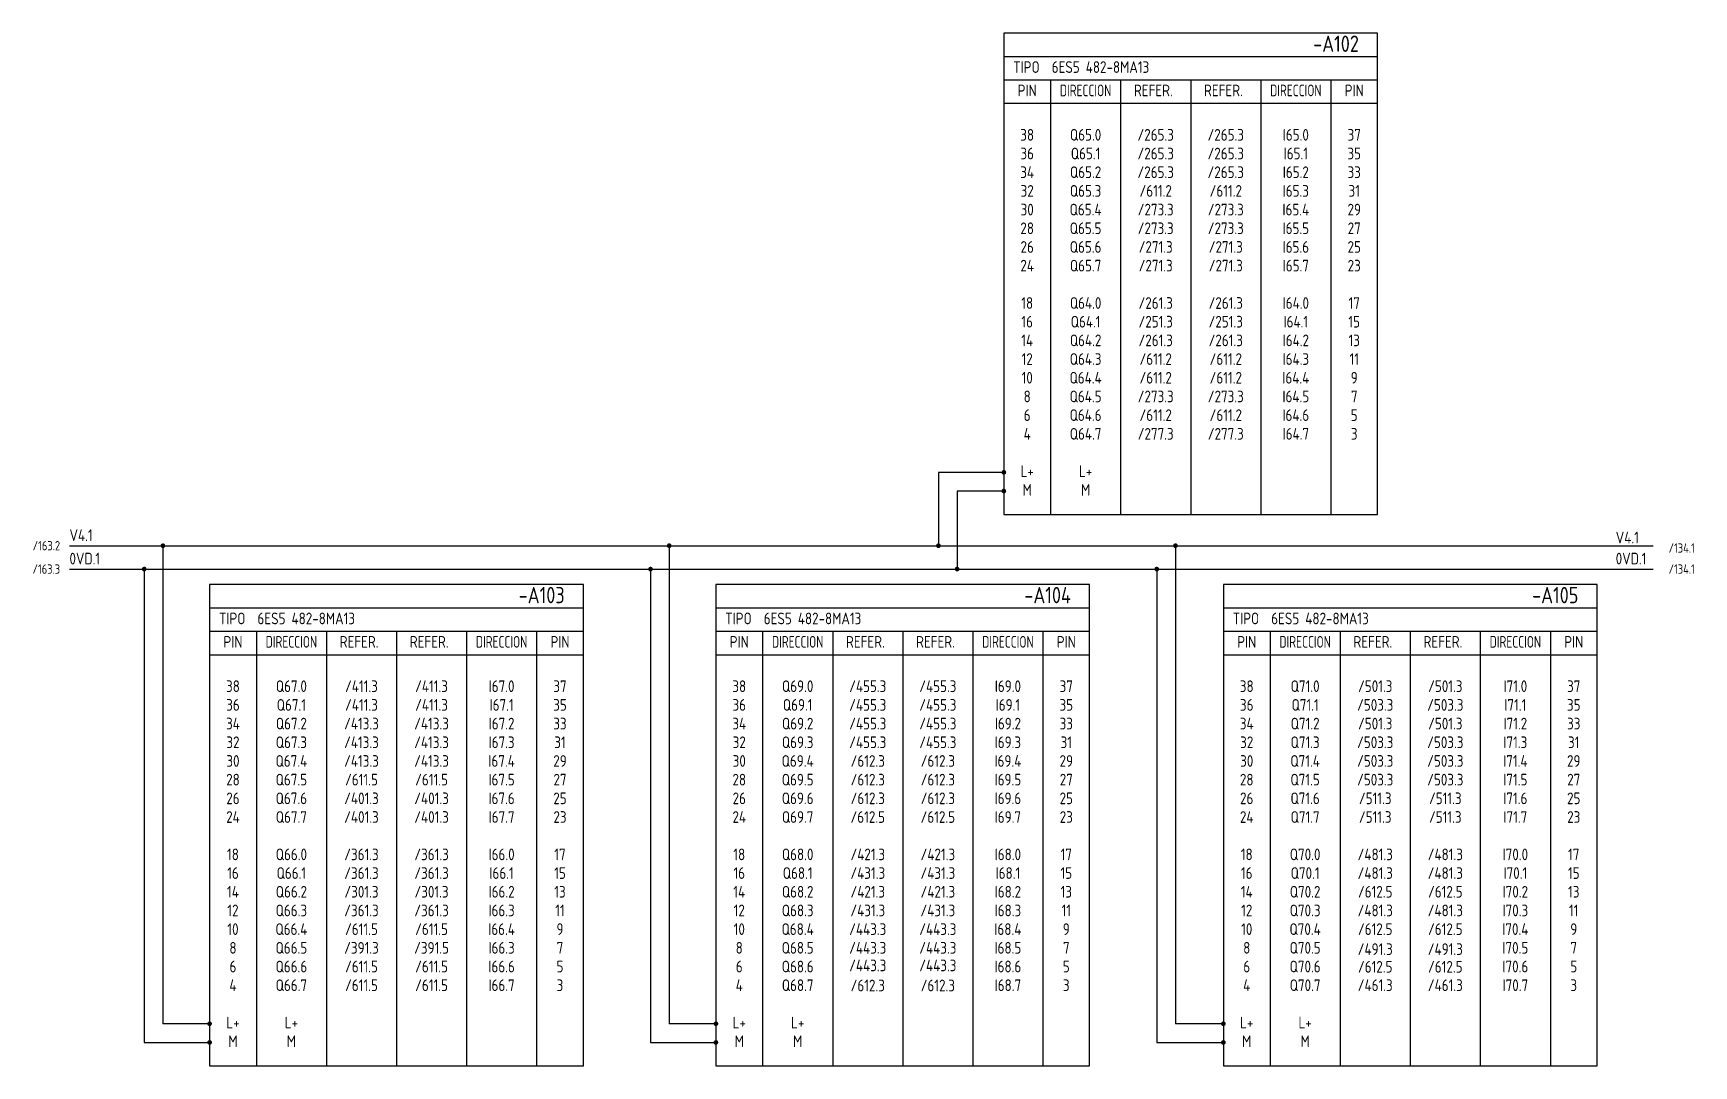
# Model space of a CAD drawing. Extents: x 10 to 1435, y 6 to 281.
# Drawn here: x 1079.4 to 1434.8, y 46.9 to 267.9 of the extents above; entities that cross this region are included whole.
import ezdxf
from ezdxf.enums import TextEntityAlignment as Align

# ---------------------------------------------------------------- set-up
doc = ezdxf.new("R2010")
doc.units = 0
doc.header["$LTSCALE"] = 5
doc.header["$MEASUREMENT"] = 0
doc.layers.get('0').update_dxf_attribs({"linetype": 'CONTINUOUS'})
doc.styles.add('DIN', font='DIN.shx', dxfattribs={"width": 0.85})

msp = doc.modelspace()

# ---------------------------------------------------------------- linework, layer by layer
at = {"color": 3}
for p, q in [((1287.13, 267.89), (1287.13, 164.89)), ((1367.13, 267.89), (1287.13, 267.89)), ((1367.13, 164.89), (1367.13, 267.89)), ((1287.13, 262.89), (1367.13, 262.89)), ((1287.13, 257.89), (1367.13, 257.89)), ((1297.13, 257.89), (1297.13, 164.89)), ((1312.13, 257.89), (1312.13, 164.89)), ((1327.13, 257.89), (1327.13, 164.89)), ((1342.13, 257.89), (1342.13, 164.89)), ((1357.13, 257.89), (1357.13, 164.89)), ((1287.13, 252.89), (1367.13, 252.89)), ((1287.13, 164.89), (1367.13, 164.89)), ((1117.13, 149.87), (1117.13, 46.87)), ((1197.13, 149.87), (1117.13, 149.87)), ((1197.13, 46.87), (1197.13, 149.87)), ((1225.5, 149.87), (1225.5, 46.87)), ((1305.5, 149.87), (1225.5, 149.87)), ((1305.5, 46.87), (1305.5, 149.87)), ((1414.12, 149.87), (1334.12, 149.87)), ((1334.12, 149.87), (1334.12, 46.87)), ((1414.12, 46.87), (1414.12, 149.87)), ((1117.13, 144.87), (1197.13, 144.87)), ((1225.5, 144.87), (1305.5, 144.87)), ((1334.12, 144.87), (1414.12, 144.87)), ((1117.13, 139.87), (1197.13, 139.87)), ((1127.13, 139.87), (1127.13, 46.87)), ((1142.13, 139.87), (1142.13, 46.87)), ((1157.13, 139.87), (1157.13, 46.87)), ((1172.13, 139.87), (1172.13, 46.87)), ((1187.13, 139.87), (1187.13, 46.87)), ((1225.5, 139.87), (1305.5, 139.87)), ((1235.5, 139.87), (1235.5, 46.87)), ((1250.5, 139.87), (1250.5, 46.87)), ((1265.5, 139.87), (1265.5, 46.87)), ((1280.5, 139.87), (1280.5, 46.87)), ((1295.5, 139.87), (1295.5, 46.87)), ((1334.12, 139.87), (1414.12, 139.87)), ((1344.12, 139.87), (1344.12, 46.87)), ((1359.12, 139.87), (1359.12, 46.87)), ((1374.12, 139.87), (1374.12, 46.87)), ((1389.12, 139.87), (1389.12, 46.87)), ((1404.12, 139.87), (1404.12, 46.87)), ((1117.13, 134.87), (1197.13, 134.87)), ((1225.5, 134.87), (1305.5, 134.87)), ((1334.12, 134.87), (1414.12, 134.87)), ((1117.13, 46.87), (1197.13, 46.87)), ((1225.5, 46.87), (1305.5, 46.87)), ((1334.12, 46.87), (1414.12, 46.87))]:
    msp.add_line(p, q, dxfattribs=at)
for p, q in [((1273.13, 173.89), (1273.13, 158.19)), ((1287.13, 173.89), (1273.13, 173.89)), ((1277.13, 169.89), (1277.13, 153.19)), ((1287.13, 169.89), (1277.13, 169.89)), ((1087.13, 158.19), (1426.12, 158.19)), ((1107.13, 158.19), (1107.13, 55.87)), ((1215.5, 158.19), (1215.5, 55.87)), ((1323.87, 158.19), (1323.87, 55.87)), ((1087.13, 153.19), (1426.12, 153.19)), ((1103.13, 153.19), (1103.13, 51.87)), ((1211.5, 153.19), (1211.5, 51.87)), ((1319.87, 153.19), (1319.87, 51.87)), ((1117.13, 55.87), (1107.13, 55.87)), ((1225.5, 55.87), (1215.5, 55.87)), ((1333.87, 55.87), (1323.87, 55.87)), ((1103.13, 51.87), (1117.13, 51.87)), ((1211.5, 51.87), (1225.5, 51.87)), ((1319.87, 51.87), (1333.87, 51.87))]:
    msp.add_line(p, q)
at = {"linetype": 'Continuous', "const_width": 0.5}
for points in [[(1286.88, 173.89, 1), (1287.38, 173.89, 1)], [(1286.88, 169.89, 1), (1287.38, 169.89, 1)], [(1116.88, 55.87, 1), (1117.38, 55.87, 1)], [(1225.25, 55.87, 1), (1225.75, 55.87, 1)], [(1333.87, 55.87, 1), (1334.37, 55.87, 1)], [(1116.88, 51.87, 1), (1117.38, 51.87, 1)], [(1225.25, 51.87, 1), (1225.75, 51.87, 1)], [(1333.87, 51.87, 1), (1334.37, 51.87, 1)]]:
    msp.add_lwpolyline(points, format="xyb", close=True, dxfattribs=at)
at = {"const_width": 0.5}
for points in [[(1106.88, 158.19, 1), (1107.38, 158.19, 1)], [(1215.25, 158.19, 1), (1215.75, 158.19, 1)], [(1272.88, 158.19, 1), (1273.38, 158.19, 1)], [(1323.62, 158.19, 1), (1324.12, 158.19, 1)], [(1102.88, 153.19, 1), (1103.38, 153.19, 1)], [(1211.25, 153.19, 1), (1211.75, 153.19, 1)], [(1276.88, 153.19, 1), (1277.38, 153.19, 1)], [(1319.62, 153.19, 1), (1320.12, 153.19, 1)]]:
    msp.add_lwpolyline(points, format="xyb", close=True, dxfattribs=at)

# ---------------------------------------------------------------- texts
at = {"color": 3, "style": 'DIN', "width": 0.85}
for s, p in [('-A102', (1363.13, 263.89)), ('-A103', (1193.13, 145.87)), ('-A104', (1301.5, 145.87)), ('-A105', (1410.12, 145.87))]:
    msp.add_text(s, height=3.5, dxfattribs=at).set_placement(p, align=Align.RIGHT)
at = {"style": 'DIN', "width": 0.85}
for s, p in [('TIPO  6ES5 482-8MA13', (1289.13, 259.39)), ('V4.1', (1087.13, 159.19)), ('V4.1', (1418.1, 158.69)), ('0VD.1', (1087.13, 154.19)), ('0VD.1', (1418.1, 154.19)), ('TIPO  6ES5 482-8MA13', (1119.13, 141.37)), ('TIPO  6ES5 482-8MA13', (1227.5, 141.37)), ('TIPO  6ES5 482-8MA13', (1336.12, 141.37))]:
    msp.add_text(s, height=2.5, dxfattribs=at).set_placement(p)
for s, p in [('PIN', (1292.13, 254.39)), ('REFER.', (1319.13, 254.39)), ('REFER.', (1334.13, 254.39)), ('PIN', (1362.13, 254.39)), ('38', (1292.13, 244.89)), ('Q65.0', (1304.63, 244.89)), ('/265.3', (1319.63, 244.89)), ('/265.3', (1334.63, 244.89)), ('I65.0', (1349.63, 244.89)), ('37', (1362.13, 244.89)), ('36', (1292.13, 240.89)), ('Q65.1', (1304.63, 240.89)), ('/265.3', (1319.63, 240.89)), ('/265.3', (1334.63, 240.89)), ('I65.1', (1349.63, 240.89)), ('35', (1362.13, 240.89)), ('34', (1292.13, 236.89)), ('Q65.2', (1304.63, 236.89)), ('/265.3', (1319.63, 236.89)), ('/265.3', (1334.63, 236.89)), ('I65.2', (1349.63, 236.89)), ('33', (1362.13, 236.89)), ('32', (1292.13, 232.89)), ('Q65.3', (1304.63, 232.89)), ('/611.2', (1319.63, 232.89)), ('/611.2', (1334.63, 232.89)), ('I65.3', (1349.63, 232.89)), ('31', (1362.13, 232.89)), ('30', (1292.13, 228.89)), ('Q65.4', (1304.63, 228.89)), ('/273.3', (1319.63, 228.89)), ('/273.3', (1334.63, 228.89)), ('I65.4', (1349.63, 228.89)), ('29', (1362.13, 228.89)), ('28', (1292.13, 224.89)), ('Q65.5', (1304.63, 224.89)), ('/273.3', (1319.63, 224.89)), ('/273.3', (1334.63, 224.89)), ('I65.5', (1349.63, 224.89)), ('27', (1362.13, 224.89)), ('26', (1292.13, 220.89)), ('Q65.6', (1304.63, 220.89)), ('/271.3', (1319.63, 220.89)), ('/271.3', (1334.63, 220.89)), ('I65.6', (1349.63, 220.89)), ('25', (1362.13, 220.89)), ('24', (1292.13, 216.89)), ('Q65.7', (1304.63, 216.89)), ('/271.3', (1319.63, 216.89)), ('/271.3', (1334.63, 216.89)), ('I65.7', (1349.63, 216.89)), ('23', (1362.13, 216.89)), ('18', (1292.13, 208.89)), ('Q64.0', (1304.63, 208.89)), ('/261.3', (1319.63, 208.89)), ('/261.3', (1334.63, 208.89)), ('I64.0', (1349.63, 208.89)), ('17', (1362.13, 208.89)), ('16', (1292.13, 204.89)), ('Q64.1', (1304.63, 204.89)), ('/251.3', (1319.63, 204.89)), ('/251.3', (1334.63, 204.89)), ('I64.1', (1349.63, 204.89)), ('15', (1362.13, 204.89)), ('14', (1292.13, 200.89)), ('Q64.2', (1304.63, 200.89)), ('/261.3', (1319.63, 200.89)), ('/261.3', (1334.63, 200.89)), ('I64.2', (1349.63, 200.89)), ('13', (1362.13, 200.89)), ('12', (1292.13, 196.89)), ('Q64.3', (1304.63, 196.89)), ('/611.2', (1319.63, 196.89)), ('/611.2', (1334.63, 196.89)), ('I64.3', (1349.63, 196.89)), ('11', (1362.13, 196.89)), ('10', (1292.13, 192.89)), ('Q64.4', (1304.63, 192.89)), ('/611.2', (1319.63, 192.89)), ('/611.2', (1334.63, 192.89)), ('I64.4', (1349.63, 192.89)), ('9', (1362.13, 192.89)), ('8', (1292.13, 188.89)), ('Q64.5', (1304.63, 188.89)), ('/273.3', (1319.63, 188.89)), ('/273.3', (1334.63, 188.89)), ('I64.5', (1349.63, 188.89)), ('7', (1362.13, 188.89)), ('6', (1292.13, 184.89)), ('Q64.6', (1304.63, 184.89)), ('/611.2', (1319.63, 184.89)), ('/611.2', (1334.63, 184.89)), ('I64.6', (1349.63, 184.89)), ('5', (1362.13, 184.89)), ('4', (1292.13, 180.89)), ('Q64.7', (1304.63, 180.89)), ('/277.3', (1319.63, 180.89)), ('/277.3', (1334.63, 180.89)), ('I64.7', (1349.63, 180.89)), ('3', (1362.13, 180.89)), ('L+', (1292.13, 172.89)), ('L+', (1304.63, 172.89)), ('M', (1292.13, 168.89)), ('M', (1304.63, 168.89)), ('PIN', (1122.13, 136.37)), ('REFER.', (1149.13, 136.37)), ('REFER.', (1164.13, 136.37)), ('PIN', (1192.13, 136.37)), ('PIN', (1230.5, 136.37)), ('REFER.', (1257.5, 136.37)), ('REFER.', (1272.5, 136.37)), ('PIN', (1300.5, 136.37)), ('PIN', (1339.12, 136.37)), ('REFER.', (1366.12, 136.37)), ('REFER.', (1381.12, 136.37)), ('PIN', (1409.12, 136.37)), ('38', (1122.13, 126.87)), ('Q67.0', (1134.63, 126.87)), ('/411.3', (1149.63, 126.87)), ('/411.3', (1164.63, 126.87)), ('I67.0', (1179.63, 126.87)), ('37', (1192.13, 126.87)), ('38', (1230.5, 126.87)), ('Q69.0', (1243, 126.87)), ('/455.3', (1258, 126.87)), ('/455.3', (1273, 126.87)), ('I69.0', (1288, 126.87)), ('37', (1300.5, 126.87)), ('38', (1339.12, 126.87)), ('Q71.0', (1351.62, 126.87)), ('/501.3', (1366.62, 126.87)), ('/501.3', (1381.62, 126.87)), ('I71.0', (1396.62, 126.87)), ('37', (1409.12, 126.87)), ('36', (1122.13, 122.87)), ('Q67.1', (1134.63, 122.87)), ('/411.3', (1149.63, 122.87)), ('/411.3', (1164.63, 122.87)), ('I67.1', (1179.63, 122.87)), ('35', (1192.13, 122.87)), ('36', (1230.5, 122.87)), ('Q69.1', (1243, 122.87)), ('/455.3', (1258, 122.87)), ('/455.3', (1273, 122.87)), ('I69.1', (1288, 122.87)), ('35', (1300.5, 122.87)), ('36', (1339.12, 122.87)), ('Q71.1', (1351.62, 122.87)), ('/503.3', (1366.62, 122.87)), ('/503.3', (1381.62, 122.87)), ('I71.1', (1396.62, 122.87)), ('35', (1409.12, 122.87)), ('34', (1122.13, 118.87)), ('Q67.2', (1134.63, 118.87)), ('/413.3', (1149.63, 118.87)), ('/413.3', (1164.63, 118.87)), ('I67.2', (1179.63, 118.87)), ('33', (1192.13, 118.87)), ('34', (1230.5, 118.87)), ('Q69.2', (1243, 118.87)), ('/455.3', (1258, 118.87)), ('/455.3', (1273, 118.87)), ('I69.2', (1288, 118.87)), ('33', (1300.5, 118.87)), ('34', (1339.12, 118.87)), ('Q71.2', (1351.62, 118.87)), ('/501.3', (1366.62, 118.87)), ('/501.3', (1381.62, 118.87)), ('I71.2', (1396.62, 118.87)), ('33', (1409.12, 118.87)), ('32', (1122.13, 114.87)), ('Q67.3', (1134.63, 114.87)), ('/413.3', (1149.63, 114.87)), ('/413.3', (1164.63, 114.87)), ('I67.3', (1179.63, 114.87)), ('31', (1192.13, 114.87)), ('32', (1230.5, 114.87)), ('Q69.3', (1243, 114.87)), ('/455.3', (1258, 114.87)), ('/455.3', (1273, 114.87)), ('I69.3', (1288, 114.87)), ('31', (1300.5, 114.87)), ('32', (1339.12, 114.87)), ('Q71.3', (1351.62, 114.87)), ('/503.3', (1366.62, 114.87)), ('/503.3', (1381.62, 114.87)), ('I71.3', (1396.62, 114.87)), ('31', (1409.12, 114.87)), ('30', (1122.13, 110.87)), ('Q67.4', (1134.63, 110.87)), ('/413.3', (1149.63, 110.87)), ('/413.3', (1164.63, 110.87)), ('I67.4', (1179.63, 110.87)), ('29', (1192.13, 110.87)), ('30', (1230.5, 110.87)), ('Q69.4', (1243, 110.87)), ('/612.3', (1258, 110.87)), ('/612.3', (1273, 110.87)), ('I69.4', (1288, 110.87)), ('29', (1300.5, 110.87)), ('30', (1339.12, 110.87)), ('Q71.4', (1351.62, 110.87)), ('/503.3', (1366.62, 110.87)), ('/503.3', (1381.62, 110.87)), ('I71.4', (1396.62, 110.87)), ('29', (1409.12, 110.87)), ('28', (1122.13, 106.87)), ('Q67.5', (1134.63, 106.87)), ('/611.5', (1149.63, 106.87)), ('/611.5', (1164.63, 106.87)), ('I67.5', (1179.63, 106.87)), ('27', (1192.13, 106.87)), ('28', (1230.5, 106.87)), ('Q69.5', (1243, 106.87)), ('/612.3', (1258, 106.87)), ('/612.3', (1273, 106.87)), ('I69.5', (1288, 106.87)), ('27', (1300.5, 106.87)), ('28', (1339.12, 106.87)), ('Q71.5', (1351.62, 106.87)), ('/503.3', (1366.62, 106.87)), ('/503.3', (1381.62, 106.87)), ('I71.5', (1396.62, 106.87)), ('27', (1409.12, 106.87)), ('26', (1122.13, 102.87)), ('Q67.6', (1134.63, 102.87)), ('/401.3', (1149.63, 102.87)), ('/401.3', (1164.63, 102.87)), ('I67.6', (1179.63, 102.87)), ('25', (1192.13, 102.87)), ('26', (1230.5, 102.87)), ('Q69.6', (1243, 102.87)), ('/612.3', (1258, 102.87)), ('/612.3', (1273, 102.87)), ('I69.6', (1288, 102.87)), ('25', (1300.5, 102.87)), ('26', (1339.12, 102.87)), ('Q71.6', (1351.62, 102.87)), ('/511.3', (1366.62, 102.87)), ('/511.3', (1381.62, 102.87)), ('I71.6', (1396.62, 102.87)), ('25', (1409.12, 102.87)), ('24', (1122.13, 98.87)), ('Q67.7', (1134.63, 98.87)), ('/401.3', (1149.63, 98.87)), ('/401.3', (1164.63, 98.87)), ('I67.7', (1179.63, 98.87)), ('23', (1192.13, 98.87)), ('24', (1230.5, 98.87)), ('Q69.7', (1243, 98.87)), ('/612.5', (1258, 98.87)), ('/612.5', (1273, 98.87)), ('I69.7', (1288, 98.87)), ('23', (1300.5, 98.87)), ('24', (1339.12, 98.87)), ('Q71.7', (1351.62, 98.87)), ('/511.3', (1366.62, 98.87)), ('/511.3', (1381.62, 98.87)), ('I71.7', (1396.62, 98.87)), ('23', (1409.12, 98.87)), ('18', (1122.13, 90.87)), ('Q66.0', (1134.63, 90.87)), ('/361.3', (1149.63, 90.87)), ('/361.3', (1164.63, 90.87)), ('I66.0', (1179.63, 90.87)), ('17', (1192.13, 90.87)), ('18', (1230.5, 90.87)), ('Q68.0', (1243, 90.87)), ('/421.3', (1258, 90.87)), ('/421.3', (1273, 90.87)), ('I68.0', (1288, 90.87)), ('17', (1300.5, 90.87)), ('18', (1339.12, 90.87)), ('Q70.0', (1351.62, 90.87)), ('/481.3', (1366.62, 90.87)), ('/481.3', (1381.62, 90.87)), ('I70.0', (1396.62, 90.87)), ('17', (1409.12, 90.87)), ('16', (1122.13, 86.87)), ('Q66.1', (1134.63, 86.87)), ('/361.3', (1149.63, 86.87)), ('/361.3', (1164.63, 86.87)), ('I66.1', (1179.63, 86.87)), ('15', (1192.13, 86.87)), ('16', (1230.5, 86.87)), ('Q68.1', (1243, 86.87)), ('/431.3', (1258, 86.87)), ('/431.3', (1273, 86.87)), ('I68.1', (1288, 86.87)), ('15', (1300.5, 86.87)), ('16', (1339.12, 86.87)), ('Q70.1', (1351.62, 86.87)), ('/481.3', (1366.62, 86.87)), ('/481.3', (1381.62, 86.87)), ('I70.1', (1396.62, 86.87)), ('15', (1409.12, 86.87)), ('14', (1122.13, 82.87)), ('Q66.2', (1134.63, 82.87)), ('/301.3', (1149.63, 82.87)), ('/301.3', (1164.63, 82.87)), ('I66.2', (1179.63, 82.87)), ('13', (1192.13, 82.87)), ('14', (1230.5, 82.87)), ('Q68.2', (1243, 82.87)), ('/421.3', (1258, 82.87)), ('/421.3', (1273, 82.87)), ('I68.2', (1288, 82.87)), ('13', (1300.5, 82.87)), ('14', (1339.12, 82.87)), ('Q70.2', (1351.62, 82.87)), ('/612.5', (1366.62, 82.87)), ('/612.5', (1381.62, 82.87)), ('I70.2', (1396.62, 82.87)), ('13', (1409.12, 82.87)), ('12', (1122.13, 78.87)), ('Q66.3', (1134.63, 78.87)), ('/361.3', (1149.63, 78.87)), ('/361.3', (1164.63, 78.87)), ('I66.3', (1179.63, 78.87)), ('11', (1192.13, 78.87)), ('12', (1230.5, 78.87)), ('Q68.3', (1243, 78.87)), ('/431.3', (1258, 78.87)), ('/431.3', (1273, 78.87)), ('I68.3', (1288, 78.87)), ('11', (1300.5, 78.87)), ('12', (1339.12, 78.87)), ('Q70.3', (1351.62, 78.87)), ('/481.3', (1366.62, 78.87)), ('/481.3', (1381.62, 78.87)), ('I70.3', (1396.62, 78.87)), ('11', (1409.12, 78.87)), ('10', (1122.13, 74.87)), ('Q66.4', (1134.63, 74.87)), ('/611.5', (1149.63, 74.87)), ('/611.5', (1164.63, 74.87)), ('I66.4', (1179.63, 74.87)), ('9', (1192.13, 74.87)), ('10', (1230.5, 74.87)), ('Q68.4', (1243, 74.87)), ('/443.3', (1258, 74.87)), ('/443.3', (1273, 74.87)), ('I68.4', (1288, 74.87)), ('9', (1300.5, 74.87)), ('10', (1339.12, 74.87)), ('Q70.4', (1351.62, 74.87)), ('/612.5', (1366.62, 74.87)), ('/612.5', (1381.62, 74.87)), ('I70.4', (1396.62, 74.87)), ('9', (1409.12, 74.87)), ('8', (1122.13, 70.87)), ('Q66.5', (1134.63, 70.87)), ('/391.3', (1149.63, 70.87)), ('/391.5', (1164.63, 70.87)), ('I66.3', (1179.63, 70.87)), ('7', (1192.13, 70.87)), ('8', (1230.5, 70.87)), ('Q68.5', (1243, 70.87)), ('/443.3', (1258, 70.87)), ('/443.3', (1273, 70.87)), ('I68.5', (1288, 70.87)), ('7', (1300.5, 70.87)), ('8', (1339.12, 70.87)), ('Q70.5', (1351.62, 70.87)), ('/491.3', (1366.62, 70.59)), ('/491.3', (1381.62, 70.59)), ('I70.5', (1396.62, 70.87)), ('7', (1409.12, 70.87)), ('6', (1122.13, 66.87)), ('Q66.6', (1134.63, 66.87)), ('/611.5', (1149.63, 66.87)), ('/611.5', (1164.63, 66.87)), ('I66.6', (1179.63, 66.87)), ('5', (1192.13, 66.87)), ('6', (1230.5, 66.87)), ('Q68.6', (1243, 66.87)), ('/443.3', (1258, 67.1)), ('/443.3', (1273, 67.1)), ('I68.6', (1288, 66.87)), ('5', (1300.5, 66.87)), ('6', (1339.12, 66.87)), ('Q70.6', (1351.62, 66.87)), ('/612.5', (1366.62, 66.81)), ('/612.5', (1381.62, 66.81)), ('I70.6', (1396.62, 66.87)), ('5', (1409.12, 66.87)), ('4', (1122.13, 62.87)), ('Q66.7', (1134.63, 62.87)), ('/611.5', (1149.63, 62.87)), ('/611.5', (1164.63, 62.87)), ('I66.7', (1179.63, 62.87)), ('3', (1192.13, 62.87)), ('4', (1230.5, 62.87)), ('Q68.7', (1243, 62.87)), ('/612.3', (1258, 62.81)), ('/612.3', (1273, 62.81)), ('I68.7', (1288, 62.87)), ('3', (1300.5, 62.87)), ('4', (1339.12, 62.87)), ('Q70.7', (1351.62, 62.87)), ('/461.3', (1366.62, 62.87)), ('/461.3', (1381.62, 62.87)), ('I70.7', (1396.62, 62.87)), ('3', (1409.12, 62.87)), ('L+', (1122.13, 54.87)), ('L+', (1134.63, 54.87)), ('L+', (1230.5, 54.87)), ('L+', (1243, 54.87)), ('L+', (1339.12, 54.87)), ('L+', (1351.62, 54.87)), ('M', (1122.13, 50.87)), ('M', (1134.63, 50.87)), ('M', (1230.5, 50.87)), ('M', (1243, 50.87)), ('M', (1339.12, 50.87)), ('M', (1351.62, 50.87))]:
    msp.add_text(s, height=2.5, dxfattribs=at).set_placement(p, align=Align.CENTER)
at = {"style": 'DIN', "width": 0.596129}
for p, p2 in [((1299.13, 254.39), (1310.13, 254.39)), ((1344.13, 254.39), (1355.13, 254.39)), ((1129.13, 136.37), (1140.13, 136.37)), ((1174.13, 136.37), (1185.13, 136.37)), ((1237.5, 136.37), (1248.5, 136.37)), ((1282.5, 136.37), (1293.5, 136.37)), ((1346.12, 136.37), (1357.12, 136.37)), ((1391.12, 136.37), (1402.12, 136.37))]:
    msp.add_text('DIRECCION', height=2.5, dxfattribs=at).set_placement(p, p2, align=Align.FIT)
at = {"style": 'DIN', "width": 0.85}
for s, p in [('/163.2', (1085.13, 157.19)), ('/134.1', (1435.04, 156.69)), ('/163.3', (1085.13, 152.19)), ('/134.1', (1435.04, 152.19))]:
    msp.add_text(s, height=2, dxfattribs=at).set_placement(p, align=Align.RIGHT)

doc.saveas('drawing.dxf')
